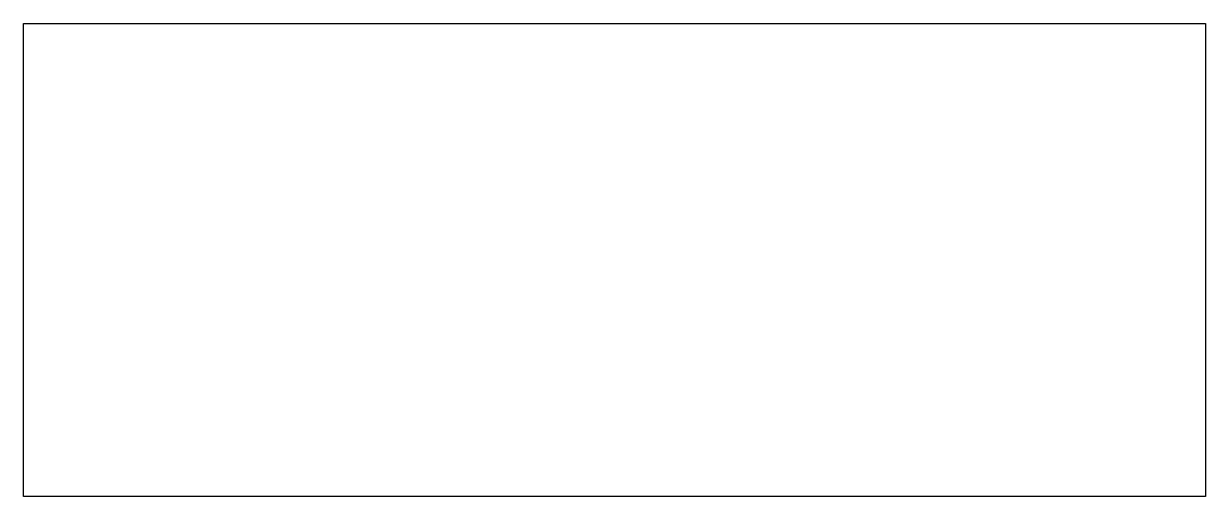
# Model space of a CAD drawing. Header units: millimetres. Extents: x 0 to 15, y -3 to 3.
import ezdxf

# ---------------------------------------------------------------- set-up
doc = ezdxf.new("R2010")
doc.units = ezdxf.units.MM
doc.header["$LTSCALE"] = 10
doc.layers.add('MEMBERS', color=5, linetype='Continuous')

msp = doc.modelspace()

# ---------------------------------------------------------------- linework, layer by layer
at = {"layer": 'MEMBERS', "color": 3, "linetype": 'Continuous'}
for p, q in [((0, 3), (15, 3)), ((0, -3), (0, 3)), ((15, 3), (15, -3)), ((15, -3), (0, -3))]:
    msp.add_line(p, q, dxfattribs=at)

doc.saveas('drawing.dxf')
